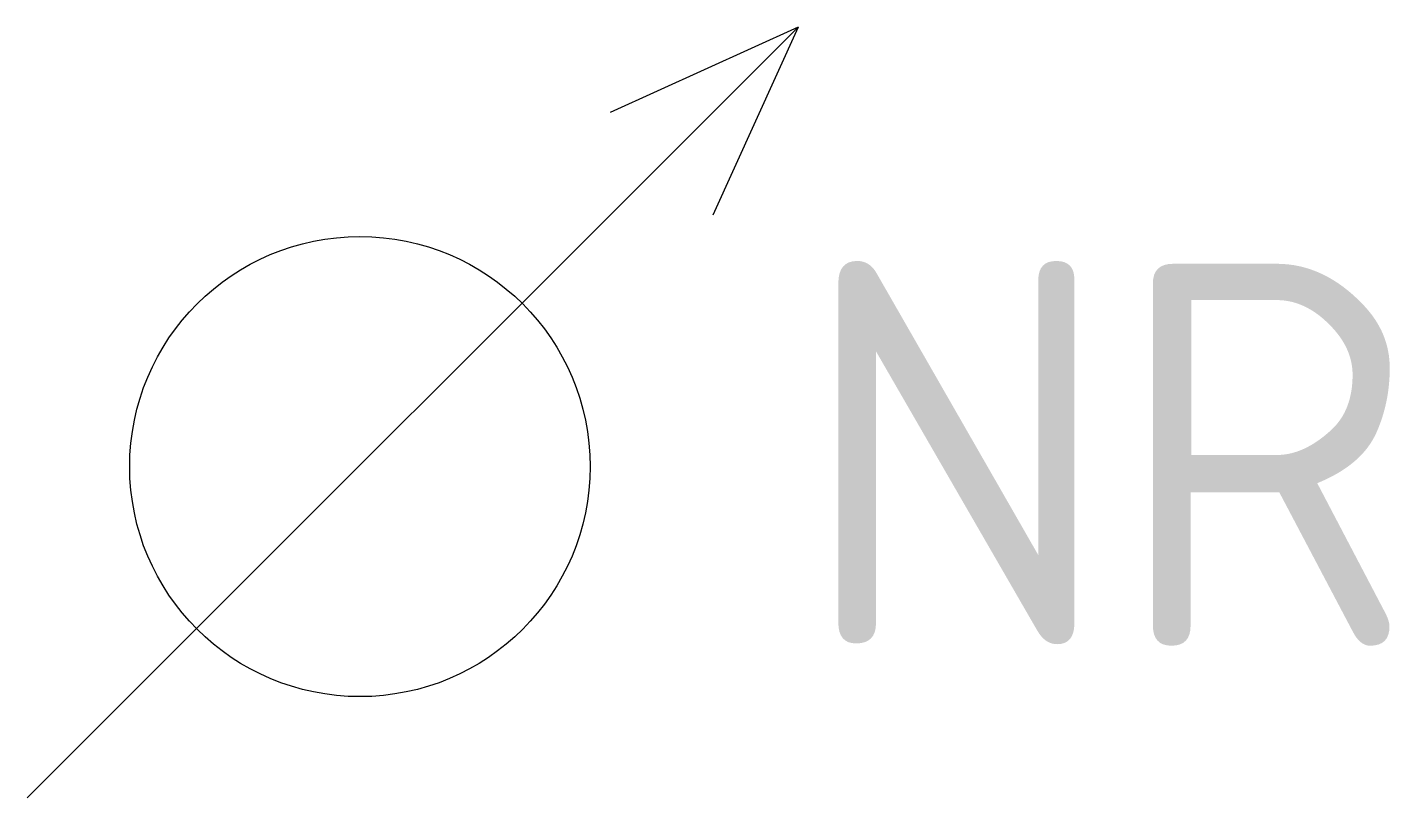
# Model space of a CAD drawing. Extents: x -2.51 to 6.37, y -2.51 to 2.51.
import ezdxf

# ---------------------------------------------------------------- set-up
doc = ezdxf.new("R2010")
doc.units = 0
doc.header["$LTSCALE"] = 0.2
doc.styles.add('NLCS-ISO', font='NLCS-ISO.ttf')

msp = doc.modelspace()

# ---------------------------------------------------------------- linework, layer by layer
at = {"color": 0, "linetype": 'Continuous'}
for p, q in [((-2.5117, -2.5117), (2.5117, 2.5117)), ((2.5117, 2.5117), (1.2864, 1.9548)), ((2.5117, 2.5117), (1.9548, 1.2864))]:
    msp.add_line(p, q, dxfattribs=at)
msp.add_circle((-0.3443, -0.3525), 1.5, dxfattribs=at)

# ---------------------------------------------------------------- texts
at = {"style": 'NLCS-ISO'}
msp.add_attdef('NR', (2.5173, -1.5204), '', height=2.5, dxfattribs=at)

doc.saveas('drawing.dxf')
